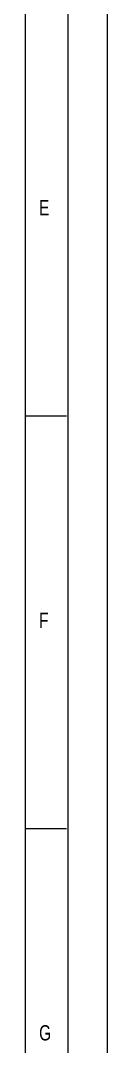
# Model space of a CAD drawing. Header units: millimetres. Extents: x 3220 to 226993, y 817 to 176024.
# Drawn here: x 226010 to 226993, y 144232 to 156458 of the extents above; entities that cross this region are included whole.
import ezdxf

# ---------------------------------------------------------------- set-up
doc = ezdxf.new("R2010")
doc.units = ezdxf.units.MM
doc.styles.add('SLDTEXTSTYLE0', font='TXT', dxfattribs={"width": 0.75})

# ---------------------------------------------------------------- blocks, each defined once
blk = doc.blocks.new('A1 E1-200')
at = {"color": 1, "linetype": 'Continuous', "lineweight": 18}
for p, q in [((0, 0), (0, 116400)), ((-1960, 1960), (-1960, 114440))]:
    blk.add_line(p, q, dxfattribs=at)
at = {"linetype": 'Continuous', "lineweight": 18}
blk.add_line((-937, 931), (-937, 115487), dxfattribs=at)
at = {"color": 1, "linetype": 'Continuous', "lineweight": 15}
blk.add_line((0, 0), (0, 114440), dxfattribs=at)
at = {"color": 5, "linetype": 'Continuous', "lineweight": 15}
for p, q in [((-979, 68010), (-1959, 68010)), ((-1959, 58212), (-979, 58212))]:
    blk.add_line(p, q, dxfattribs=at)
at = {"color": 5, "linetype": 'Continuous', "lineweight": 15, "char_height": 363, "attachment_point": 1, "style": 'SLDTEXTSTYLE0'}
for s, insert in [('E', (-1632, 73138)), ('F', (-1632, 63340)), ('G', (-1632, 53542))]:
    blk.add_mtext(s, dxfattribs=dict(at, insert=insert))

msp = doc.modelspace()

# ---------------------------------------------------------------- block references
at = {"xscale": 0.5017310599597968, "yscale": 0.5017310599597968, "zscale": 0.5017310599597968}
msp.add_blockref('A1 E1-200', (226993.4, 117622.2), dxfattribs=at)

doc.saveas('drawing.dxf')
